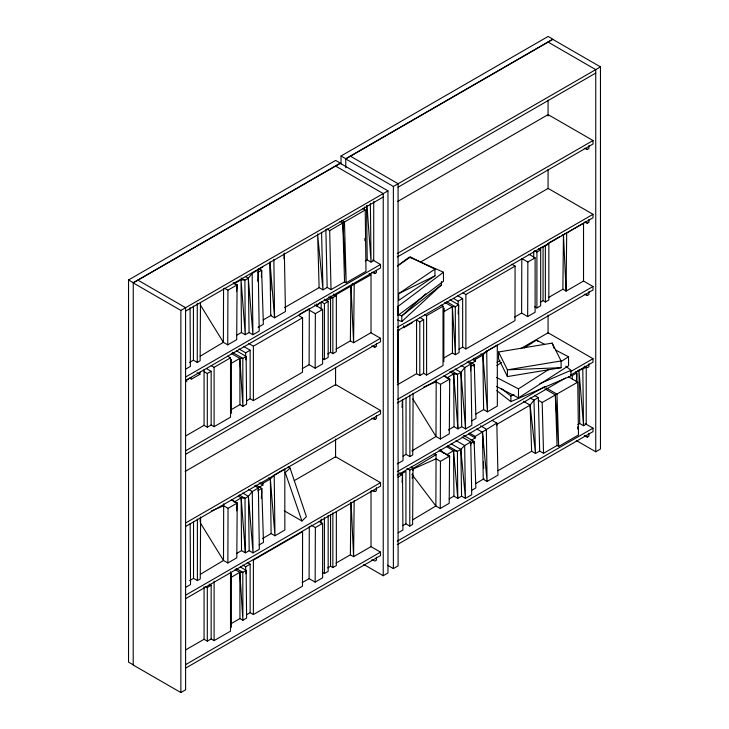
<?xml version="1.0" encoding="UTF-8"?>
<svg xmlns="http://www.w3.org/2000/svg" width="729" height="729" viewBox="0 0 729 729"><rect width="100%" height="100%" fill="white"/><g stroke="black" fill="none" stroke-linecap="round" stroke-linejoin="round"><path stroke-width="1.09" d="M231.339 413.325L231.357 359.634L230.719 369.776M231.339 627.268L231.357 573.568L230.719 583.71M321.179 309.652L321.188 301.815L324.414 303.683L328.168 301.514L328.168 357.42L324.387 359.607L322.774 358.677M321.179 523.586L321.188 519.112M324.387 359.607L324.414 303.683M322.774 572.611L324.387 573.55L324.414 517.626M443.843 361.693L443.861 307.993L443.578 312.504M533.683 258.011L533.692 251.305M536.89 307.966L536.918 252.052L540.672 249.883L540.672 305.788L536.89 307.966L534.466 306.572M302.207 368.683L309.105 364.7L309.306 308.677L299.346 314.427L299.346 315.903L302.581 317.771L302.489 372.255L253.382 400.604L250.147 398.736L246.448 400.877M511.849 264.272L515.084 266.131L514.993 320.614L465.877 348.963L462.651 347.104L458.942 349.237M223.566 288.802L223.375 342.329L200.147 356.244M200.229 304.74L223.375 342.329L227.74 344.844L227.94 290.188L237.08 284.911L233.234 282.697M200.338 522.875L223.493 560.455L227.867 562.979L228.049 508.323L237.198 503.037L231.439 499.711M302.207 582.617L309.105 578.644L309.296 526.365M315.156 368.191L315.356 313.652L322.61 309.461L322.61 363.889L315.156 368.191L309.105 364.7M315.156 582.134L315.356 527.586L322.61 523.404L322.61 577.833L315.156 582.134L309.105 578.644M412.842 398.909L435.997 436.489L440.362 439.013L440.553 384.356L449.702 379.08L443.943 375.754M411.912 474.388L435.878 505.962L440.243 508.478L440.444 461.348L449.583 456.072L439.022 449.975M521.609 313.06L521.809 258.522L527.86 262.012L535.113 257.829L535.113 312.249L527.659 316.559L521.609 313.06L514.71 317.042M527.659 316.559L527.86 262.012M200.475 302.417L200.129 360.791L197.277 362.431L193.422 360.217L189.504 362.477M200.603 517.189L200.256 578.917L197.386 580.576L193.531 578.352L189.622 580.612M397.669 382.752L397.979 329.936M413.106 393.223L412.76 454.951L409.889 456.609L406.035 454.386L403.101 456.081M234.1 283.344L237.08 284.911L236.688 339.678L227.74 344.844M231.257 499.903L237.198 503.037L236.816 557.803L227.867 562.979M444.745 376.465L449.702 379.08L449.319 433.846L440.362 439.013M350.376 340.871L350.959 286.105L371.025 274.806L371.025 332.679L353.601 342.739L350.376 340.871L335.969 349.191M335.969 563.134L350.376 554.815L350.931 502.281M354.166 500.705L353.601 556.674L350.376 554.815M548.463 297.55L562.879 289.24L563.462 234.474L561.585 235.558M563.462 234.474L566.105 291.099L583.528 281.039L583.528 223.165L566.688 232.888L566.105 291.099L562.879 289.24M261.365 277.038L261.647 270.286L258.768 268.618M261.356 498.545L261.775 488.412L256.007 485.086M474.178 366.705L474.269 364.454L468.51 361.128M283.955 258.877L284.219 253.282M257.702 281.221L258.257 269.867L252.161 273.384L248.316 278.205L244.889 280.182L241.035 279.717L234.082 283.936M258.212 491.401L258.376 487.993L254.539 485.778M470.551 370.842L470.879 364.035L467.043 361.812M474.041 443.77L474.151 441.501L463.589 435.404M245.955 359.807L246.138 356.435L236.561 350.904M245.955 573.741L246.138 570.379L240.388 567.062M458.158 313.78L458.641 304.795L450.021 299.819M496.695 425.372L496.823 423.102L492.02 420.332M576.329 381.923L576.812 372.938L572.247 375.581L570.324 374.469M402.016 407.438L402.454 399.519M470.57 445.392L470.761 442.029L462.113 437.036M397.633 334.465L397.916 329.945M402.016 482.443L402.536 474.506L399.656 472.839M200.092 521.682L200.393 517.189M412.222 478.379L412.578 473.886M412.842 470.515L413.015 468.264L411.101 467.161M236.533 291.618L237.08 284.911M236.57 510.865L237.198 503.037M449.428 382.433L449.702 379.08M449.365 458.322L449.583 456.072L439.669 450.777M496.877 424.314L530.101 405.133L533.956 400.148L538.339 397.615L539.679 451.069L543.524 453.292L557.047 445.483L558.687 446.43L578.489 435.003L577.732 382.16L568.401 376.775M238.283 496.185L241.162 497.852L245.008 498.308L248.434 496.331L252.28 491.519L258.376 487.993L259.333 549.247L253.036 552.883L249.19 550.659L248.434 496.331L242.675 493.004M449.82 371.672L453.666 373.886L457.511 374.351L460.938 372.364L464.783 367.553L470.879 364.035L471.836 425.28L465.539 428.916L461.694 426.693L460.938 372.364L455.178 369.047M260.955 482.224L262.877 483.336L270.359 479.008L274.213 475.071L284.793 468.966L284.848 530.001L274.97 535.779L271.115 533.555L270.359 479.008L268.445 477.905M473.458 358.258L475.381 359.37L482.862 355.05L486.717 351.114L497.296 344.999L497.342 406.044L487.473 411.821L483.619 409.598L482.862 355.05L480.94 353.939M446.822 446.786L453.538 450.668L457.393 451.369L460.819 449.392L464.665 445.547L470.761 442.029L471.718 494.754L465.43 498.381L461.585 496.157L460.819 449.392L451.215 443.852M284.246 510.801L301.952 521.016L306.408 516.697L290.051 468.064L288.083 466.934M290.051 468.064L285.249 472.638L301.952 521.016M425.772 293.769L401.816 315.903L401.816 321.535L397.642 320.031M401.816 321.535L441.473 284.893L441.473 281.522M320.414 302.508L316.559 305.97L316.559 304.002M441.473 284.893L401.816 315.903L397.642 314.39M397.651 265.812L409.261 257.082L443.46 272.227L443.487 281.23L397.943 315.502L397.943 306.481L443.46 272.227M434.921 269.138L434.958 275.854L398.681 300.375L398.681 293.641L434.921 269.138L410.473 257.073L397.46 265.866M496.841 365.53L501.561 362.504M524.224 347.979L536.498 340.106L544.508 344.27M496.467 386.416L518.483 397.87L518.483 388.849L548.7 369.475M560.975 361.602L568.529 356.763L555.516 349.993M518.483 397.87L568.556 365.758L568.529 356.763M326.792 228.942L329.681 230.61L365.229 209.998L365.985 271.37L346.184 282.797L344.544 281.85L342.83 223.019L339.951 221.352M234.209 502.062L241.162 497.852L245.381 552.864L249.19 550.659M446.704 378.096L453.666 373.886L457.894 428.889L461.694 426.693M446.585 454.85L453.538 450.668L457.776 498.363L461.585 496.157M200.275 574.37L223.493 560.455L223.685 503.867M411.812 450.987L435.997 436.489L436.188 379.9M413.015 468.483L436.079 454.65L434.119 453.52M412.65 519.877L435.878 505.962L436.079 454.65M341.035 156.006L548.126 36.45L552.846 39.175L345.765 158.74L341.035 156.006L341.035 163.97M133.261 664.83L128.532 662.105L128.532 279.972L335.622 160.416L340.343 163.141L133.261 282.697L133.207 665.03L180.874 692.55L185.603 689.825L185.585 307.674L137.899 280.146M600.468 66.895L552.801 39.375L345.71 158.94L393.378 186.46L600.468 66.895L600.468 449.028L595.739 451.752L576.284 440.516M387.965 190.861L340.297 163.342L133.207 282.898L180.874 310.417L387.965 190.861L387.965 572.994L383.235 575.719L363.78 564.483M398.089 187.189L595.739 73.073M185.585 311.146L383.235 197.03M259.451 268.864L262.75 266.96M258.03 272.373L261.647 270.286L263.36 324.277L258.03 327.357M397.669 201.468L548.117 114.608L593.014 140.524L593.014 143.996L397.323 256.982M236.652 335.258L241.427 332.506L245.272 334.72L249.081 332.524L252.936 334.748L259.214 331.121L258.257 269.867M263.205 319.922L271.516 315.128M284.501 307.629L319.129 287.636L322.983 289.86L327.175 287.436L331.021 289.659L344.544 281.85M365.275 261L367.206 259.879L371.052 262.103L373.722 260.563L373.722 201.404M185.613 369.166L190.406 366.405L190.069 307.602M397.323 253.51L593.014 140.524M185.804 376.902L380.511 264.49L380.511 267.962L185.804 380.374M584.257 148.288L587.465 149.418L588.914 148.588L588.914 145.6M334.046 295.874L350.959 286.105L353.601 342.739L354.185 284.529L352.253 283.408M325.872 300.84L336.351 295.728L336.351 351.633L332.861 353.647L330.556 352.317L327.749 353.939M199.901 372.091L199.901 374.305L191.08 379.399L191.08 377.422L186.733 379.937L186.733 381.668M371.754 272.254L374.961 273.384L376.41 272.546L376.41 270.559M211.191 365.648L214.098 367.334L230.519 357.848L230.519 417.207L214.098 426.684L211.155 424.98L207.309 427.203L204.074 425.335L185.758 435.915M248.543 343.386L253.382 346.175L302.581 317.771M204.074 371.644L207.309 373.512L211.155 371.298L211.155 424.98M238.994 348.945L245.673 352.809L250.147 350.221L250.147 398.736M231.057 363.461L239.85 358.386L242.803 358.358L246.138 356.435L246.612 404.185L242.894 406.335L239.95 404.631L239.85 358.386L231.266 353.419M420.287 262.203L548.117 188.401L593.014 214.317L593.014 217.789L397.323 330.775M231.066 409.753L239.95 404.631M397.323 327.303L593.014 214.317M185.804 450.695L380.511 338.283L380.511 341.755L185.804 454.167M547.488 243.696L559.699 236.643M538.376 249.2L548.855 244.087L548.855 299.993L545.365 302.006L543.059 300.676L540.253 302.298M397.442 331.057L399.237 330.027M412.395 322.674L403.584 327.758L403.584 325.79M424.661 314.573L426.602 315.693L443.022 306.216L443.022 365.566L426.602 375.043L423.658 373.348L419.813 375.563L416.578 373.695L397.296 384.83M584.257 222.081L587.465 223.211L588.914 222.381L588.914 219.402M462.979 292.867L465.877 294.543L515.084 266.131M371.754 346.047L374.961 347.177L376.41 346.339L376.41 343.359M416.578 373.695L416.578 320.013L419.813 321.881L423.658 319.657L423.658 373.348M453.402 298.416L458.177 301.168L462.651 298.589L462.651 347.104M443.56 311.821L452.354 306.745L455.306 306.727L458.641 304.795L459.115 352.544L455.397 354.695L452.445 352.991L452.354 306.745L444.717 302.335M185.166 471.417L335.613 384.557L380.511 410.473L380.511 413.944L185.804 526.356M443.569 358.112L452.445 352.991M397.323 399.492L593.014 286.506L593.014 289.987L397.323 402.964M185.804 522.884L380.511 410.473M584.257 294.27L587.465 295.409L588.914 294.571L588.914 291.591M471.253 363.507L475.381 361.128L475.381 359.37M371.754 418.236L374.961 419.366L376.41 418.528L376.41 415.548M258.749 487.473L262.877 485.095L262.877 483.336M470.652 366.541L474.269 364.454L475.982 418.446L471.545 421.007M258.148 490.508L261.775 488.412L263.488 542.412L259.041 544.973M496.987 362.304L499.939 360.6M520.588 348.681L548.117 332.779L593.014 358.695L593.014 362.176L570.397 375.235M294.316 480.593L335.613 456.746L380.511 482.662L380.511 486.134L185.804 598.545M448.326 429.973L454.049 426.665L457.894 428.889L457.511 374.351L451.752 371.025M475.964 414.017L483.619 409.598M236.77 553.384L241.527 550.641L245.381 552.864L245.008 498.308L239.249 494.982M262.504 538.531L271.115 533.555M397.287 463.881L403.037 460.564L402.663 399.519M185.74 587.292L190.533 584.53L190.169 523.486M397.323 471.681L544.827 386.516M570.397 371.754L593.014 358.695M185.804 595.074L380.511 482.662M575.527 372.082L586.225 367.316L586.225 424.196L583.555 425.736L579.71 423.513L578.954 370.104L583.555 425.736L582.799 369.293M397.323 475.153L565.476 378.069M400.503 474.461L405.925 471.326L405.925 523.85L409.78 526.074L412.632 524.424L413.015 468.264L409.78 470.141L406.9 468.474M584.257 366.459L587.465 367.598L588.914 366.76L588.914 363.78M397.87 477.203L402.536 474.506L402.909 530.038L398.116 532.799M205.696 586.517L207.309 587.456L211.155 585.232L211.155 638.923L214.098 640.627L230.519 631.141L230.519 571.791M371.754 490.426L374.961 491.556L376.41 490.717L376.41 487.737M242.812 565.093L245.673 566.743L250.147 564.164L250.147 612.679L253.382 614.538L302.489 586.189L302.581 531.705L253.382 560.118L253.382 614.538M231.057 577.404L239.85 572.32L242.803 572.301L246.138 570.379L246.612 618.119L242.894 620.27L239.95 618.566L239.85 572.32L235.084 569.568M469.494 433.099L475.253 436.425L496.823 423.102L497.962 475.153L487.081 481.441L483.236 479.217L482.489 432.242L476.739 428.916M471.125 440.325L475.253 437.938L475.253 436.425M470.533 443.596L474.151 441.501L475.864 487.92L471.426 490.48M538.339 400.276L542.185 402.499L577.732 382.16M185.758 649.849L204.074 639.278L207.309 641.137L211.155 638.923M231.066 623.696L239.95 618.566M246.448 614.811L250.147 612.679M327.749 567.873L330.556 566.251L332.861 567.581L336.351 565.567L336.351 511.904M402.982 525.545L405.925 523.85M449.155 498.891L453.93 496.139L457.776 498.363L457.393 451.369L447.788 445.829M475.709 483.564L484.02 478.762M497.962 470.715L531.632 451.269L535.478 453.493L539.679 451.069M577.778 424.633L579.71 423.513M324.387 573.55L328.168 571.363L328.168 515.458M440.243 508.478L449.192 503.311L449.583 456.072L447.652 455.725M397.323 541.137L593.014 428.16L593.014 431.632L397.323 544.609M185.804 664.538L380.511 552.117L380.511 555.598L185.804 668.01M584.257 435.924L587.465 437.054L588.914 436.215L588.914 433.236M387.546 565.212L393.378 568.584L398.098 565.859L398.089 183.708L350.403 156.179M398.681 293.641L434.958 275.854M564.273 234.073L566.688 232.888M413.307 468.947L436.079 458.823L440.444 461.348M501.169 388.411L510.892 395.993L514.009 394.671M539.925 383.6L571.017 370.314L571.053 375.927L510.892 401.633L496.75 390.589M423.768 387.053L436.188 381.841L440.553 384.356M211.264 511.011L223.685 505.798L228.049 508.323M498.554 351.989L552.199 343.104L561.075 360.955L561.102 367.689L507.42 376.574L498.554 358.714L498.554 351.989L507.42 369.84L507.42 376.574M561.075 360.955L507.42 369.84L561.102 367.689M472.228 441.154L474.151 441.501M371.754 559.881L374.961 561.02L376.41 560.182L376.41 557.202M496.467 377.394L518.483 388.849M548.062 42.063L595.739 69.629L595.739 451.752M585.515 148.297L587.465 149.418M585.515 222.09L587.465 223.211M538.74 248.762L540.672 249.883M534.494 250.648L536.918 252.052M583.255 280.875L593.014 286.506M529.063 254.33L535.113 257.829M585.515 294.279L587.465 295.409M335.559 166.03L383.235 193.586M362.486 208.412L365.229 209.998M341.536 220.286L344.471 221.981L346.184 282.797L342.83 223.019M585.515 366.468L587.465 367.598M584.312 366.204L586.225 367.316M457.876 295.828L462.651 298.589M446.686 301.751L455.306 306.727L455.397 354.695L452.354 306.745M372.701 259.98L380.511 264.49M441.081 305.096L443.022 306.216M373.011 272.263L374.961 273.384M369.093 273.685L371.025 274.806M546.203 387.928L556.974 394.143L558.687 446.43L555.334 394.899L544.773 388.803M419.786 317.425L423.658 319.657M585.205 423.649L593.014 428.16M472.501 359.461L475.381 361.128M534.494 395.4L538.339 397.615M530.111 397.934L533.956 400.148L535.478 453.493L530.101 405.133L523.386 401.251M584.54 435.368L587.465 437.054M460.947 365.338L464.783 367.553L465.539 428.916L460.938 372.364M333.445 294.051L336.351 295.728M329.955 296.065L332.861 297.742L332.861 353.647M328.642 297.031L330.556 298.134L330.556 352.317M324.296 299.282L328.168 301.514M370.751 332.652L380.511 338.283M314.646 304.868L322.61 309.461M373.011 346.056L374.961 347.177M309.306 310.153L315.356 313.652M245.436 276.537L248.316 278.205L252.936 334.748L252.161 273.384M241.044 277.968L244.889 280.182L245.272 334.72L241.035 279.717L241.427 332.506M480.602 425.845L486.343 429.153L487.081 481.441L482.489 432.242L482.981 446.995M224.45 288.165L227.94 290.188M468.537 434.056L475.253 437.938M456.017 440.553L464.665 445.547L465.43 498.381L460.819 449.392M373.011 418.246L374.961 419.366M128.532 279.972L133.261 282.697M243.468 346.366L250.147 350.221M232.269 352.28L242.803 358.358L242.894 406.335L239.85 358.386M227.612 356.171L230.519 357.848M206.316 368.5L211.155 371.298M197.03 372.656L199.901 374.305M373.011 490.435L374.961 491.556M370.751 546.486L380.511 552.117M259.041 482.871L262.877 485.095M319.147 521.408L322.61 523.404M311.037 525.099L315.356 527.586M248.443 489.296L252.28 491.519L253.036 552.883L248.434 496.331M247.286 562.506L250.147 564.164M236.096 568.429L242.803 572.301L242.894 620.27L239.85 572.32M209.214 584.12L211.155 585.232M410.473 257.073L412.222 258.412M565.713 366.177L571.017 370.314M536.498 340.106L538.23 341.491M440.38 449.711L443.432 452.946M552.199 343.104L554.131 348.453M482.862 355.05L487.473 411.821L486.717 351.114M270.359 479.008L274.97 535.779L274.213 475.071M367.015 205.742L371.052 262.103L370.378 203.336M351.068 502.317L353.601 556.674L371.025 546.622L371.025 491.018M555.334 394.899L557.047 445.483M530.101 405.133L531.632 451.269M483.464 461.739L483.682 468.547M319.129 287.636L317.598 233.973L322.983 289.86L321.562 232.351M270.814 290.333L270.022 262.148L274.578 317.808L285.458 311.52L284.365 253.273M542.185 402.499L543.524 453.292M329.681 230.61L331.021 289.659M325.863 229.526L327.175 287.436M576.812 372.938L576.967 381.923M577.732 426.839L577.769 429.08M364.409 206.981L364.454 210.353M364.874 238.465L364.901 240.707M270.003 262.158L270.732 315.584L274.578 317.808L273.867 259.333M248.316 278.205L249.081 332.524M366.541 205.751L367.206 259.879M453.666 373.886L454.049 426.665M453.538 450.668L453.93 496.139M241.162 497.852L241.527 550.641M572.247 375.581L572.247 378.989M548.071 100.11L548.071 116.029M548.071 169.483L548.071 188.811M548.08 315.056L548.08 333.253M545.365 246.101L545.365 302.006M543.059 246.493L543.059 300.676M510.892 395.993L510.892 401.633M465.877 294.543L465.877 348.963M458.177 301.168L458.177 304.913M426.602 315.693L426.602 375.043M419.813 321.881L419.813 375.563M409.889 395.145L409.889 456.609M409.78 470.141L409.78 526.074M406.035 397.979L406.035 454.386M393.378 186.46L393.378 568.584M383.235 193.559L383.235 575.719M345.765 158.74L345.765 167.834M335.577 367.37L335.577 385.568M335.577 439.022L335.577 457.211M332.861 512.797L332.861 567.581M330.556 514.328L330.556 566.251M253.382 346.175L253.382 400.604M245.673 352.809L245.673 356.554M245.673 566.743L245.673 570.488M214.098 367.334L214.098 426.684M214.098 581.268L214.098 640.627M207.309 373.512L207.309 427.203M207.309 587.456L207.309 641.137M204.074 369.676L204.074 425.335M204.074 586.708L204.074 639.278M197.277 303.246L197.277 362.431M197.386 519.103L197.386 580.576M193.531 521.937L193.531 578.352M193.422 306.062L193.422 360.217M180.874 310.417L180.874 692.55"/></g></svg>
